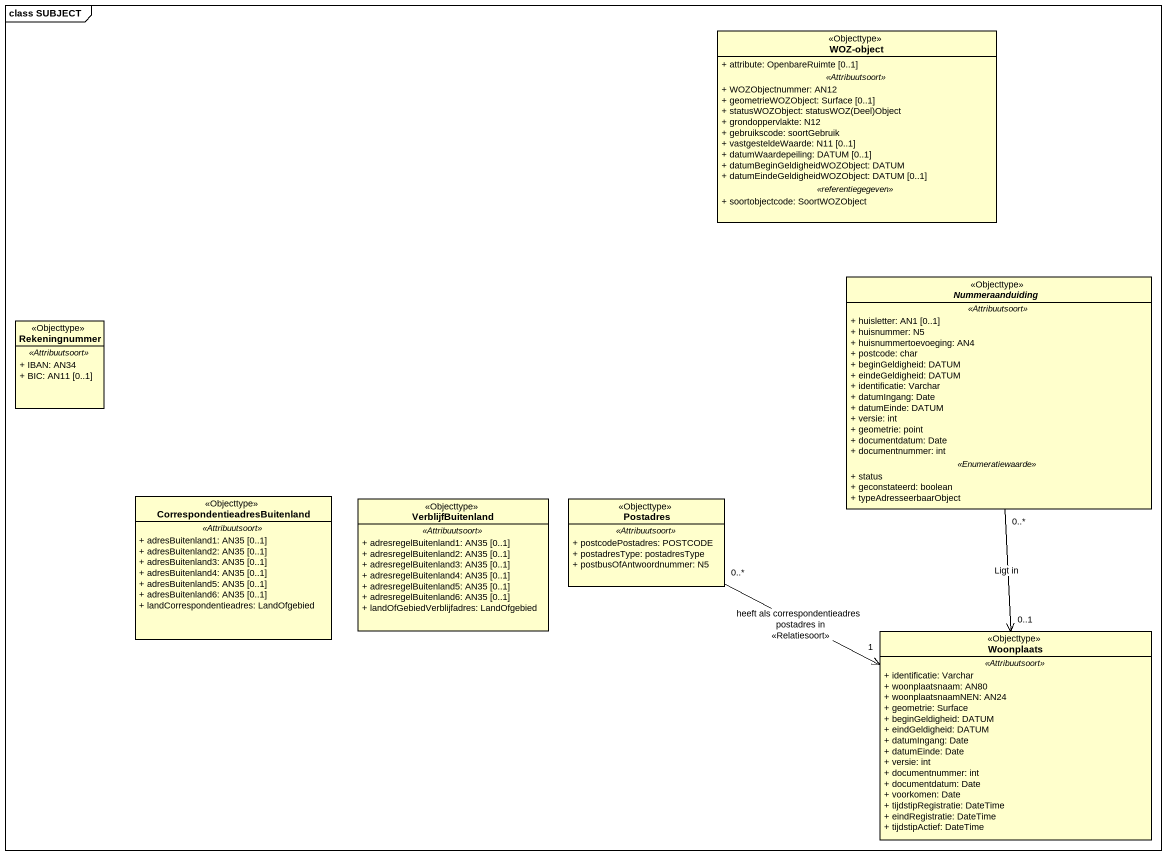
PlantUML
@startuml
mainframe class SUBJECT
hide circle
hide empty members
skinparam classAttributeIconSize 0
class "WOZ-object" as WOZ_object <<Objecttype>> {
  + attribute: OpenbareRuimte [0..1]
  .. <<Attribuutsoort>> ..
  + WOZObjectnummer: AN12
  + geometrieWOZObject: Surface [0..1]
  {field} + statusWOZObject: statusWOZ(Deel)Object
  + grondoppervlakte: N12
  + gebruikscode: soortGebruik
  + vastgesteldeWaarde: N11 [0..1]
  + datumWaardepeiling: DATUM [0..1]
  + datumBeginGeldigheidWOZObject: DATUM
  + datumEindeGeldigheidWOZObject: DATUM [0..1]
  .. <<referentiegegeven>> ..
  + soortobjectcode: SoortWOZObject
}
abstract class Nummeraanduiding <<Objecttype>> {
  .. <<Attribuutsoort>> ..
  + huisletter: AN1 [0..1]
  + huisnummer: N5
  + huisnummertoevoeging: AN4
  + postcode: char
  + beginGeldigheid: DATUM
  + eindeGeldigheid: DATUM
  + identificatie: Varchar
  + datumIngang: Date
  + datumEinde: DATUM
  + versie: int
  + geometrie: point
  + documentdatum: Date
  + documentnummer: int
  .. <<Enumeratiewaarde>> ..
  + status
  + geconstateerd: boolean
  + typeAdresseerbaarObject
}
class Rekeningnummer <<Objecttype>> {
  .. <<Attribuutsoort>> ..
  + IBAN: AN34
  + BIC: AN11 [0..1]
}
class "CorrespondentieadresBuitenland" as CorrespondentieadresBuitenla <<Objecttype>> {
  .. <<Attribuutsoort>> ..
  + adresBuitenland1: AN35 [0..1]
  + adresBuitenland2: AN35 [0..1]
  + adresBuitenland3: AN35 [0..1]
  + adresBuitenland4: AN35 [0..1]
  + adresBuitenland5: AN35 [0..1]
  + adresBuitenland6: AN35 [0..1]
  + landCorrespondentieadres: LandOfgebied
}
class VerblijfBuitenland <<Objecttype>> {
  .. <<Attribuutsoort>> ..
  + adresregelBuitenland1: AN35 [0..1]
  + adresregelBuitenland2: AN35 [0..1]
  + adresregelBuitenland3: AN35 [0..1]
  + adresregelBuitenland4: AN35 [0..1]
  + adresregelBuitenland5: AN35 [0..1]
  + adresregelBuitenland6: AN35 [0..1]
  + landOfGebiedVerblijfadres: LandOfgebied
}
class Postadres <<Objecttype>> {
  .. <<Attribuutsoort>> ..
  + postcodePostadres: POSTCODE
  + postadresType: postadresType
  + postbusOfAntwoordnummer: N5
}
class Woonplaats <<Objecttype>> {
  .. <<Attribuutsoort>> ..
  + identificatie: Varchar
  + woonplaatsnaam: AN80
  + woonplaatsnaamNEN: AN24
  + geometrie: Surface
  + beginGeldigheid: DATUM
  + eindGeldigheid: DATUM
  + datumIngang: Date
  + datumEinde: Date
  + versie: int
  + documentnummer: int
  + documentdatum: Date
  + voorkomen: Date
  + tijdstipRegistratie: DateTime
  + eindRegistratie: DateTime
  + tijdstipActief: DateTime
}
Nummeraanduiding "0..*" --> "0..1" Woonplaats : Ligt in
Postadres "0..*" -right-> "1" Woonplaats : heeft als correspondentieadres postadres in\n<<Relatiesoort>>
@enduml
